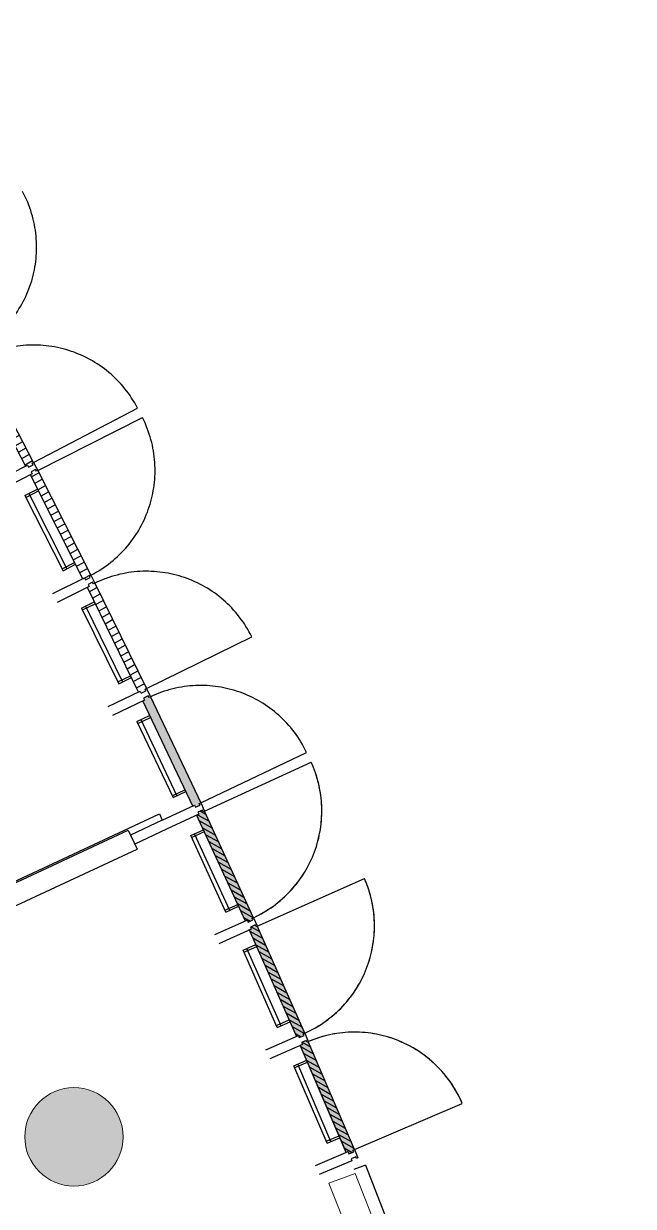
# Model space of a CAD drawing. Header units: centimetres. Extents: x 139057 to 200038, y 34824 to 80516.
# Drawn here: x 177107 to 177541, y 55299 to 56141 of the extents above; entities that cross this region are included whole.
import ezdxf

# ---------------------------------------------------------------- set-up
doc = ezdxf.new("R2010")
doc.units = ezdxf.units.CM
doc.header["$LTSCALE"] = 100
doc.linetypes.add('TR2010', pattern=[3, 2, -1])
for name, color, linetype in [('0.05', 57, 'Continuous'), ('0.10', 8, 'Continuous'), ('0.10 Intonaco', 8, 'Continuous'), ('0.20 Vetrate', 3, 'Continuous'), ('A-FACCIATA', 8, 'Continuous'), ('A-FACCIATA MONTANTI', 13, 'Continuous'), ('A-LAND-PLANT', 1, 'Continuous'), ('A-MCLS3-15', 50, 'Continuous'), ('A-SE', 252, 'Continuous')]:
    doc.layers.add(name, color=color, linetype=linetype)
doc.layers.add('410_STRUTTURE_001-AM_0', color=7, linetype='Continuous', lineweight=0)
doc.layers.add('430_TAVOLATI_001-AM_0', color=3, linetype='Continuous', lineweight=0)
pattern_1 = [(150.66, (4104738.345, -384253.9906), (-1.5557219065, -2.7677345158), [])]
pattern_2 = [(28.66, (-14667737.7346, -36660917.304), (-2.43642396597, 4.4576045426), [])]

msp = doc.modelspace()

# ---------------------------------------------------------------- hatches: boundary and pattern name
at = {"layer": '0.05', "ltscale": 50}
h = msp.add_hatch(dxfattribs=at)
h.set_pattern_fill('ANSI31', color=256, scale=1.6, angle=343.66, style=0)
h.set_pattern_definition([(28.66, (173723.226, 66927.636), (-2.436424, 4.4576045), [])])
h.paths.add_polyline_path([(177075.15, 55902.49), (177074.18, 55901.98), (177073.56, 55903.15), (177070.34, 55901.43), (177071.1, 55900), (177069.81, 55899.32), (177108.16, 55825.96), (177109.46, 55826.63), (177110.2, 55825.19), (177113.45, 55826.86), (177112.84, 55828.03), (177113.81, 55828.53)])
h = msp.add_hatch(dxfattribs=at)
h.set_pattern_fill('ANSI31', color=256, scale=1.6, angle=343.66, style=0)
h.set_pattern_definition(pattern_2)
h.paths.add_polyline_path([(177116.79, 55822.75), (177116.79, 55822.75), (177115.82, 55822.25), (177115.21, 55823.43), (177111.97, 55821.76), (177112.71, 55820.32), (177111.41, 55819.65), (177148.81, 55745.79), (177150.12, 55746.44), (177150.84, 55744.99), (177154.11, 55746.62), (177153.52, 55747.8), (177154.5, 55748.29)])
h = msp.add_hatch(dxfattribs=at)
h.set_pattern_fill('ANSI31', color=256, scale=1.6, angle=343.66, style=0)
h.set_pattern_definition(pattern_2)
h.paths.add_polyline_path([(177157.39, 55742.47), (177156.42, 55741.98), (177155.83, 55743.16), (177152.56, 55741.54), (177153.28, 55740.09), (177151.98, 55739.44), (177188.42, 55665.1), (177189.73, 55665.73), (177190.43, 55664.27), (177193.72, 55665.86), (177193.15, 55667.05), (177194.13, 55667.52)])
at = {"layer": '0.20 Vetrate'}
for points in [[(177196.96, 55661.67), (177195.97, 55661.19), (177195.4, 55662.38), (177192.11, 55660.8), (177192.81, 55659.34), (177191.5, 55658.71), (177226.97, 55583.9), (177228.3, 55584.52), (177228.98, 55583.05), (177232.29, 55584.59), (177231.73, 55585.79), (177232.72, 55586.25)], [(177235.47, 55580.36), (177234.48, 55579.9), (177233.92, 55581.1), (177230.61, 55579.55), (177231.3, 55578.08), (177229.97, 55577.47), (177264.47, 55502.22), (177265.8, 55502.82), (177266.47, 55501.34), (177269.79, 55502.84), (177269.25, 55504.04), (177270.25, 55504.49)], [(177272.92, 55498.57), (177271.92, 55498.12), (177271.38, 55499.32), (177268.05, 55497.82), (177268.72, 55496.34), (177267.39, 55495.75), (177300.91, 55420.05), (177302.25, 55420.63), (177302.89, 55419.15), (177306.24, 55420.6), (177305.71, 55421.81), (177306.72, 55422.25)], [(177309.31, 55416.29), (177308.31, 55415.85), (177307.78, 55417.06), (177304.43, 55415.61), (177305.08, 55414.12), (177303.74, 55413.54), (177336.28, 55337.42), (177337.62, 55337.98), (177338.25, 55336.49), (177341.62, 55337.9), (177341.1, 55339.12), (177342.11, 55339.54)]]:
    msp.add_hatch(color=5, dxfattribs=at).paths.add_polyline_path(points)
at = {"layer": '410_STRUTTURE_001-AM_0'}
h = msp.add_hatch(color=256, dxfattribs=at)
h.paths.add_polyline_path([(173097.36, 66917.94, 1), (173132.36, 66917.94, 1)])
h.paths.add_polyline_path([(172464.03, 67114.32), (172425.24, 67124.09), (172393.47, 66998.03), (172432.26, 66988.26)])
h.paths.add_polyline_path([(172268.76, 66557.09), (172239.61, 66564.17), (172225.45, 66505.87), (172254.6, 66498.78)])
h.paths.add_polyline_path([(171904.42, 66525.14, 1), (171974.42, 66525.14, 1)])
h.paths.add_polyline_path([(171852.17, 66563.61), (171803.36, 66574.43), (171792.54, 66525.62), (171841.36, 66514.8)])
h.paths.add_polyline_path([(171939.47, 67132.44), (171987.79, 67119.56), (172000.66, 67167.87), (171952.35, 67180.75)])
h.paths.add_polyline_path([(172118.76, 67125.68, 1), (172048.76, 67125.68, 1)])
h.paths.add_polyline_path([(171575.4, 65289.12), (171624.96, 65282.49), (171631.59, 65332.05), (171582.03, 65338.68)])
h.paths.add_polyline_path([(171698.34, 65301.54, 1), (171768.34, 65301.54, 1)])
h.paths.add_polyline_path([(172000.85, 65311.96), (171999.49, 65287), (172079.39, 65282.7), (172080.74, 65307.66)])
h.paths.add_polyline_path([(172504.9, 65260.36, 1), (172469.9, 65260.36, 1)])
h.paths.add_polyline_path([(173206.68, 65219.17, 1), (173276.68, 65219.17, 1)])
h.paths.add_polyline_path([(173189.94, 64670.82, 1), (173259.94, 64670.82, 1)])
h.paths.add_polyline_path([(171897.35, 64618.35), (171927.33, 64617.1), (171929.81, 64677.05), (171899.84, 64678.29)])
h.paths.add_polyline_path([(171707.57, 64680.86, 1), (171637.57, 64680.86, 1)])
h.paths.add_polyline_path([(171506.14, 64661.2), (171555.94, 64656.7), (171560.44, 64706.5), (171510.64, 64711)])
h.paths.add_polyline_path([(171463.9, 64032.08), (171513.86, 64030.03), (171515.91, 64079.99), (171465.96, 64082.04)])
h.paths.add_polyline_path([(171511.7, 63977.08), (171513.74, 64027.04), (171463.78, 64029.08), (171461.74, 63979.12)])
h.paths.add_polyline_path([(171605.55, 64055.93, 1), (171675.55, 64055.93, 1)])
h.paths.add_polyline_path([(171905.94, 64101.37), (171880.96, 64102.36), (171877.69, 64022.42), (171902.67, 64021.44)])
h.paths.add_polyline_path([(173199.59, 64122.31, 1), (173269.59, 64122.31, 1)])
h.paths.add_polyline_path([(173235.58, 63574.89, 1), (173305.58, 63574.89, 1)])
h.paths.add_polyline_path([(172861.35, 63523.02), (172858.65, 63552.9), (172798.89, 63547.48), (172801.6, 63517.6)])
h.paths.add_polyline_path([(172419.06, 63501.44, 1), (172489.06, 63501.44, 1)])
h.paths.add_polyline_path([(171880.44, 63484.64), (171855.46, 63485.68), (171852.03, 63405.75), (171877.01, 63404.72)])
h.paths.add_polyline_path([(171602.63, 63428.01, 1), (171672.63, 63428.01, 1)])
h.paths.add_polyline_path([(171448.52, 63390.7), (171498.52, 63390.5), (171498.71, 63440.5), (171448.71, 63440.7)])
h.paths.add_polyline_path([(171461.02, 62750.1), (171510.98, 62752.08), (171509.01, 62802.04), (171459.05, 62800.06)])
h.paths.add_polyline_path([(171629.13, 62798.43, 1), (171699.13, 62798.43, 1)])
h.paths.add_polyline_path([(171855.47, 62863.54), (171830.51, 62864.96), (171825.83, 62785.1), (171850.79, 62783.68)])
h.paths.add_polyline_path([(172533.45, 62914.12, 1), (172463.45, 62914.12, 1)])
h.paths.add_polyline_path([(172926.57, 62958.35), (172922.47, 62988.07), (172863.03, 62979.86), (172867.13, 62950.14)])
h.paths.add_polyline_path([(173367.85, 63029.83, 1), (173297.85, 63029.83, 1)])
h.paths.add_polyline_path([(173386.24, 62488.39, 1), (173456.24, 62488.39, 1)])
h.paths.add_polyline_path([(172594.12, 62403.89), (172652.48, 62417.8), (172638.57, 62476.17), (172580.21, 62462.26)])
h.paths.add_polyline_path([(171941.76, 62169.42), (171966.3, 62174.16), (171951.22, 62252.73), (171926.68, 62247.98)])
h.paths.add_polyline_path([(171685.3, 62168.54, 1), (171755.3, 62168.54, 1)])
h.paths.add_polyline_path([(171551.44, 62111.48), (171547.29, 62161.31), (171497.46, 62157.15), (171501.62, 62107.32)])
h.paths.add_polyline_path([(171564.33, 61513.08), (171570.67, 61463.48), (171620.27, 61469.82), (171613.93, 61519.41)])
h.paths.add_polyline_path([(171635.86, 61377.34), (171643.11, 61348.23), (171691.62, 61360.31), (171684.37, 61389.42)])
h.paths.add_polyline_path([(171771.36, 61539.72, 1), (171841.36, 61539.72, 1)])
h.paths.add_polyline_path([(172069.21, 61642.9), (172044.67, 61638.15), (172059.75, 61559.58), (172084.29, 61564.33)])
h.paths.add_polyline_path([(171984.32, 61420.39), (172013.77, 61426.09), (172004.27, 61475.18), (171974.82, 61469.48)])
h.paths.add_polyline_path([(172512.5, 61527.43), (172483.04, 61521.73), (172492.54, 61472.64), (172521.99, 61478.34)])
h.paths.add_polyline_path([(172945.84, 61590.26), (172938.88, 61619.45), (172890.24, 61607.86), (172897.2, 61578.67)])
h.paths.add_polyline_path([(173500.56, 61951.83, 1), (173570.56, 61951.83, 1)])
h.paths.add_polyline_path([(173059.65, 61182.92), (173051.1, 61211.68), (173003.17, 61197.43), (173011.72, 61168.67)])
h.paths.add_polyline_path([(172597.97, 61085.68), (172568.51, 61079.98), (172578.01, 61030.89), (172607.46, 61036.59)])
h.paths.add_polyline_path([(172067.68, 60879.1), (172097.14, 60884.79), (172087.64, 60933.88), (172058.19, 60928.18)])
h.paths.add_polyline_path([(171730.99, 60780.44), (171780.23, 60789.13), (171771.54, 60838.37), (171722.3, 60829.68)])
h.paths.add_polyline_path([(171678.8, 60771.24), (171728.04, 60779.92), (171719.35, 60829.16), (171670.11, 60820.48)])
h.paths.add_polyline_path([(171771.47, 60289.02), (171781.96, 60240.13), (171830.84, 60250.62), (171820.36, 60299.51)])
h.paths.add_polyline_path([(171833.78, 60251.25), (171882.67, 60261.73), (171872.18, 60310.62), (171823.29, 60300.14)])
h.paths.add_polyline_path([(172186.65, 60419.6), (172157.2, 60413.9), (172166.7, 60364.81), (172196.15, 60370.51)])
h.paths.add_polyline_path([(172673.14, 60539.2), (172702.6, 60544.9), (172693.1, 60593.99), (172663.65, 60588.29)])
h.paths.add_polyline_path([(173205.4, 60730.58), (173195.63, 60758.94), (173148.36, 60742.66), (173158.13, 60714.3)])
h.paths.add_polyline_path([(173311.75, 60296.96), (173358.22, 60315.43), (173347.14, 60343.31), (173300.67, 60324.84)])
h.paths.add_polyline_path([(172771.85, 60186.98), (172742.4, 60181.28), (172751.89, 60132.19), (172781.35, 60137.89)])
h.paths.add_polyline_path([(172312.36, 59877.56), (172282.91, 59871.86), (172292.4, 59822.77), (172321.88, 59828.47)])
h.paths.add_polyline_path([(173368.34, 59347.78), (173346.19, 59403.54), (173290.42, 59381.4), (173312.57, 59325.62)])
h.paths.add_polyline_path([(174210.89, 59878.92, 1), (174280.89, 59878.92, 1)])
h.paths.add_polyline_path([(174066.11, 60383.73, 1), (173996.11, 60383.73, 1)])
h.paths.add_polyline_path([(173620.86, 58923.47, 1), (173550.86, 58923.47, 1)])
h.paths.add_polyline_path([(173884.86, 58386.58, 1), (173814.86, 58386.58, 1)])
h.paths.add_polyline_path([(174449.68, 59385.02, 1), (174519.68, 59385.02, 1)])
h.paths.add_polyline_path([(174781.94, 58903.16, 1), (174711.94, 58903.16, 1)])
h.paths.add_polyline_path([(175067.05, 58434.46, 1), (174997.05, 58434.46, 1)])
h.paths.add_polyline_path([(175304.37, 57980.02, 1), (175374.37, 57980.02, 1)])
h.paths.add_polyline_path([(175703.17, 57540.87, 1), (175633.17, 57540.87, 1)])
h.paths.add_polyline_path([(175196.31, 56374.7, 1), (175126.31, 56374.7, 1)])
h.paths.add_polyline_path([(176052.7, 57118.03, 1), (175982.7, 57118.03, 1)])
h.paths.add_polyline_path([(176488.74, 56567.52, 1), (176418.74, 56567.52, 1)])
h.paths.add_polyline_path([(176794.78, 55975.9, 1), (176864.78, 55975.9, 1)])
h.paths.add_polyline_path([(175491.63, 55908.34, 1), (175561.63, 55908.34, 1)])
h.paths.add_polyline_path([(177107.53, 55348.52, 1), (177177.53, 55348.52, 1)])
h.paths.add_polyline_path([(177367.67, 55079.58), (177360.98, 55098.42), (177342.13, 55091.73), (177348.83, 55072.88)])
h.paths.add_polyline_path([(177392.95, 55032.33), (177376.21, 55079.45), (177347.94, 55069.41), (177364.68, 55022.29)])
h.paths.add_polyline_path([(177483.46, 54775.83), (177493.5, 54747.56), (177540.62, 54764.3), (177530.58, 54792.57)])
at = {"layer": 'A-SE'}
h = msp.add_hatch(dxfattribs=at)
h.set_pattern_fill('ANSI31', color=256, angle=105.66, style=0)
h.set_pattern_definition(pattern_1)
h.paths.add_polyline_path([(177235.47, 55580.36), (177234.48, 55579.9), (177233.92, 55581.1), (177230.61, 55579.55), (177231.3, 55578.08), (177229.97, 55577.47), (177264.47, 55502.22), (177265.8, 55502.82), (177266.47, 55501.34), (177269.79, 55502.84), (177269.25, 55504.04), (177270.25, 55504.49)])
h = msp.add_hatch(dxfattribs=at)
h.set_pattern_fill('ANSI31', color=256, angle=105.66, style=0)
h.set_pattern_definition(pattern_1)
h.paths.add_polyline_path([(177272.92, 55498.57), (177271.92, 55498.12), (177271.38, 55499.32), (177268.05, 55497.82), (177268.72, 55496.34), (177267.39, 55495.75), (177300.91, 55420.05), (177302.25, 55420.63), (177302.89, 55419.15), (177306.24, 55420.6), (177305.71, 55421.81), (177306.72, 55422.25)])
h = msp.add_hatch(dxfattribs=at)
h.set_pattern_fill('ANSI31', color=256, angle=105.66, style=0)
h.set_pattern_definition(pattern_1)
h.paths.add_polyline_path([(177309.31, 55416.29), (177308.31, 55415.85), (177307.78, 55417.06), (177304.43, 55415.61), (177305.08, 55414.12), (177303.74, 55413.54), (177336.28, 55337.42), (177337.62, 55337.98), (177338.25, 55336.49), (177341.62, 55337.9), (177341.1, 55339.12), (177342.11, 55339.54)])

# ---------------------------------------------------------------- linework, layer by layer
at = {"layer": '0.10'}
for p, q in [((177108.32, 55825.66, 0), (177069.65, 55899.63, 0)), ((177113.81, 55828.53, 0), (177075.15, 55902.5, 0)), ((177116.79, 55822.75, 0), (177154.5, 55748.29, 0)), ((177111.26, 55819.95, 0), (177148.96, 55745.49, 0)), ((177151.83, 55739.75, 0), (177188.56, 55664.8, 0)), ((177157.39, 55742.48, 0), (177194.13, 55667.52, 0)), ((177196.95, 55661.67, 0), (177232.72, 55586.25, 0)), ((177191.35, 55659.02, 0), (177227.11, 55583.61, 0)), ((177264.61, 55501.91, 0), (177229.83, 55577.78, 0)), ((177270.25, 55504.49, 0), (177235.47, 55580.36, 0)), ((177301.05, 55419.74, 0), (177267.25, 55496.06, 0)), ((177306.72, 55422.25, 0), (177272.92, 55498.57, 0)), ((177336.28, 55337.42, 0), (177303.61, 55413.85, 0)), ((177342.11, 55339.54, 0), (177309.31, 55416.29, 0))]:
    msp.add_line(p, q, dxfattribs=at)
at = {"layer": '0.10 Intonaco'}
for p, q in [((176421.97, 55213.99, 0), (177203.31, 55578.34, 0)), ((177203.31, 55578.34, 0), (177205.41, 55573.85, 0))]:
    msp.add_line(p, q, dxfattribs=at)
at = {"layer": '0.20 Vetrate', "color": 57, "linetype": 'TR2010'}
for p, q in [((177113.81, 55828.53, 0), (177187.78, 55867.2, 0)), ((177116.79, 55822.75, 0), (177191.25, 55860.46, 0)), ((177194.13, 55667.54, 0), (177269.07, 55704.27, 0)), ((177232.71, 55586.27, 0), (177308.12, 55622.03, 0)), ((177235.47, 55580.35, 0), (177311.34, 55615.14, 0)), ((177272.92, 55498.56, 0), (177349.24, 55532.35, 0)), ((177342.11, 55339.54, 0), (177418.86, 55372.35, 0))]:
    msp.add_line(p, q, dxfattribs=at)
at = {"layer": '0.20 Vetrate', "color": 57}
for p, q in [((177107.64, 55804.97, 0), (177116.56, 55809.49, 0)), ((177107.64, 55804.97, 0), (177134.74, 55751.44, 0)), ((177108.31, 55803.63, 0), (177117.23, 55808.15, 0)), ((177110.31, 55806.32, 0), (177137.42, 55752.8, 0)), ((177134.06, 55752.78, 0), (177142.99, 55757.3, 0)), ((177134.74, 55751.44, 0), (177143.66, 55755.96, 0)), ((177148.01, 55724.81, 0), (177156.99, 55729.21, 0)), ((177148.01, 55724.81, 0), (177174.42, 55670.93, 0)), ((177148.67, 55723.46, 0), (177157.65, 55727.86, 0)), ((177150.7, 55726.13, 0), (177177.11, 55672.25, 0)), ((177173.76, 55672.28, 0), (177182.74, 55676.68, 0)), ((177174.42, 55670.93, 0), (177183.4, 55675.34, 0)), ((177187.34, 55644.13, 0), (177196.38, 55648.42, 0)), ((177187.99, 55642.78, 0), (177197.02, 55647.06, 0)), ((177190.05, 55645.42, 0), (177215.76, 55591.21, 0)), ((177187.34, 55644.13, 0), (177213.05, 55589.92, 0)), ((177212.41, 55591.28, 0), (177221.45, 55595.56, 0)), ((177213.05, 55589.92, 0), (177222.09, 55594.21, 0)), ((177225.63, 55562.95, 0), (177234.72, 55567.11, 0)), ((177250.63, 55508.41, 0), (177225.63, 55562.95, 0)), ((177226.26, 55561.58, 0), (177235.35, 55565.75, 0)), ((177253.36, 55509.66, 0), (177228.36, 55564.2, 0)), ((177250.01, 55509.77, 0), (177259.1, 55513.94, 0)), ((177250.63, 55508.41, 0), (177259.72, 55512.57, 0)), ((177262.86, 55481.28, 0), (177272, 55485.33, 0)), ((177287.15, 55426.42, 0), (177262.86, 55481.28, 0)), ((177263.47, 55479.91, 0), (177272.61, 55483.96, 0)), ((177289.9, 55427.63, 0), (177265.6, 55482.49, 0)), ((177286.55, 55427.79, 0), (177295.69, 55431.84, 0)), ((177287.15, 55426.42, 0), (177296.3, 55430.47, 0)), ((177299.02, 55399.13, 0), (177308.22, 55403.06, 0)), ((177299.61, 55397.76, 0), (177308.81, 55401.69, 0)), ((177322.61, 55343.96, 0), (177299.02, 55399.13, 0)), ((177325.36, 55345.14, 0), (177301.78, 55400.31, 0)), ((177322.02, 55345.34, 0), (177331.21, 55349.27, 0)), ((177322.61, 55343.96, 0), (177331.8, 55347.89, 0))]:
    msp.add_line(p, q, dxfattribs=at)
at = {"layer": '0.20 Vetrate', "elevation": 0}
for points in [[(177087, 55815.07), (177109.46, 55826.63), (177110.2, 55825.19), (177113.45, 55826.86), (177112.84, 55828.03), (177113.81, 55828.53), (177116.79, 55822.75), (177115.82, 55822.25), (177115.21, 55823.43), (177111.97, 55821.76), (177112.71, 55820.32), (177090.25, 55808.76)], [(177127.51, 55735.18), (177150.12, 55746.44), (177150.84, 55744.99), (177154.11, 55746.62), (177153.52, 55747.8), (177154.5, 55748.29), (177157.39, 55742.47), (177156.42, 55741.98), (177155.83, 55743.16), (177152.56, 55741.54), (177153.28, 55740.09), (177130.68, 55728.82)], [(177166.98, 55654.76), (177189.73, 55665.73), (177190.43, 55664.27), (177193.72, 55665.86), (177193.15, 55667.05), (177194.13, 55667.52), (177196.96, 55661.67), (177195.97, 55661.19), (177195.4, 55662.38), (177192.11, 55660.8), (177192.81, 55659.34), (177170.06, 55648.37)], [(177205.41, 55573.85), (177228.3, 55584.52), (177228.98, 55583.05), (177232.29, 55584.59), (177231.73, 55585.79), (177232.72, 55586.25), (177235.47, 55580.36), (177234.48, 55579.9), (177233.92, 55581.1), (177230.61, 55579.55), (177231.3, 55578.08), (177208.41, 55567.41)], [(177242.77, 55492.44), (177265.8, 55502.82), (177266.47, 55501.34), (177269.79, 55502.84), (177269.25, 55504.04), (177270.25, 55504.49), (177272.92, 55498.57), (177271.92, 55498.12), (177271.38, 55499.32), (177268.05, 55497.82), (177268.72, 55496.34), (177245.69, 55485.97)], [(177279.09, 55410.55), (177302.25, 55420.63), (177302.89, 55419.15), (177306.24, 55420.6), (177305.71, 55421.81), (177306.72, 55422.25), (177309.31, 55416.29), (177308.31, 55415.85), (177307.78, 55417.06), (177304.43, 55415.61), (177305.08, 55414.12), (177281.92, 55404.04)], [(177314.33, 55328.21), (177337.62, 55337.98), (177338.25, 55336.49), (177341.62, 55337.9), (177341.1, 55339.12), (177342.11, 55339.54), (177344.63, 55333.55), (177343.62, 55333.13), (177343.11, 55334.34), (177339.74, 55332.93), (177340.37, 55331.44), (177317.08, 55321.66)]]:
    msp.add_lwpolyline(points, dxfattribs=at)
at = {"layer": '0.20 Vetrate', "color": 57, "linetype": 'TR2010'}
for centre, start, end in [((177032.48, 55981.7, 0), 298.34233, 28.34233), ((177113.81, 55828.53, 0), 27.59959, 117.59959), ((177116.79, 55822.75, 0), 296.85686, 26.85686), ((177194.13, 55667.54, 0), 26.11415, 116.11415), ((177232.71, 55586.27, 0), 25.37143, 115.37143), ((177235.47, 55580.35, 0), 294.6285, 24.6285), ((177272.92, 55498.56, 0), 293.88578, 23.88578), ((177342.11, 55339.54, 0), 23.14308, 113.14308)]:
    msp.add_arc(centre, 83.46, start, end, dxfattribs=at)
at = {"layer": '410_STRUTTURE_001-AM_0'}
msp.add_circle((177142.53, 55348.52, 0), 35, dxfattribs=at)
msp.add_circle((177142.53, 55348.52, 0), 35, dxfattribs=at)
at = {"layer": '430_TAVOLATI_001-AM_0'}
for p, q in [((177342.63, 55322.5, 0), (177323.84, 55315.64, 0)), ((177342.63, 55322.5, 0), (177429.59, 55101.57, 0)), ((177323.84, 55315.64, 0), (177403.41, 55113.49, 0))]:
    msp.add_line(p, q, dxfattribs=at)
at = {"layer": 'A-FACCIATA'}
for p, q in [((177272.92, 55498.56, 0), (177349.24, 55532.35, 0)), ((177342.11, 55339.54, 0), (177418.86, 55372.35, 0))]:
    msp.add_line(p, q, dxfattribs=at)
for centre, start, end in [((177235.47, 55580.35, 0), 294.6285, 24.6285), ((177272.92, 55498.56, 0), 293.88578, 23.88578), ((177342.11, 55339.54, 0), 23.14308, 113.14308)]:
    msp.add_arc(centre, 83.46, start, end, dxfattribs=at)
at = {"layer": 'A-FACCIATA MONTANTI'}
for p, q in [((177205.41, 55573.85, 0), (177182.74, 55563.28, 0)), ((177182.74, 55563.28, 0), (177185.74, 55556.84, 0)), ((177208.41, 55567.41, 0), (177185.74, 55556.84, 0))]:
    msp.add_line(p, q, dxfattribs=at)
at = {"layer": 'A-FACCIATA MONTANTI', "elevation": 0}
for points in [[(177205.41, 55573.85), (177228.3, 55584.52), (177228.98, 55583.05), (177232.29, 55584.59), (177231.73, 55585.79), (177232.72, 55586.25), (177235.47, 55580.36), (177234.48, 55579.9), (177233.92, 55581.1), (177230.61, 55579.55), (177231.3, 55578.08), (177208.41, 55567.41)], [(177242.77, 55492.44), (177265.8, 55502.82), (177266.47, 55501.34), (177269.79, 55502.84), (177269.25, 55504.04), (177270.25, 55504.49), (177272.92, 55498.57), (177271.92, 55498.12), (177271.38, 55499.32), (177268.05, 55497.82), (177268.72, 55496.34), (177245.69, 55485.97)], [(177279.09, 55410.55), (177302.25, 55420.63), (177302.89, 55419.15), (177306.24, 55420.6), (177305.71, 55421.81), (177306.72, 55422.25), (177309.31, 55416.29), (177308.31, 55415.85), (177307.78, 55417.06), (177304.43, 55415.61), (177305.08, 55414.12), (177281.92, 55404.04)], [(177314.33, 55328.21), (177337.62, 55337.98), (177338.25, 55336.49), (177341.62, 55337.9), (177341.1, 55339.12), (177342.11, 55339.54), (177344.63, 55333.55), (177343.62, 55333.13), (177343.11, 55334.34), (177339.74, 55332.93), (177340.37, 55331.44), (177317.08, 55321.66)]]:
    msp.add_lwpolyline(points, dxfattribs=at)
at = {"layer": 'A-LAND-PLANT'}
for q in [(177341.69, 55325.17, 0), (177438.01, 55104.57, 0)]:
    msp.add_line((177349.9, 55328.41, 0), q, dxfattribs=at)
at = {"layer": 'A-MCLS3-15', "color": 3}
for p, q in [((176421.43, 55212.64, 0), (177181.07, 55566.86, 0)), ((177181.07, 55566.86, 0), (177187.41, 55553.27, 0)), ((176426.54, 55198.47, 0), (177187.41, 55553.27, 0))]:
    msp.add_line(p, q, dxfattribs=at)
at = {"layer": 'A-SE'}
for p, q in [((177264.61, 55501.91, 0), (177229.83, 55577.78, 0)), ((177270.25, 55504.49, 0), (177235.47, 55580.36, 0)), ((177225.63, 55562.95, 0), (177234.72, 55567.11, 0)), ((177250.63, 55508.41, 0), (177225.63, 55562.95, 0)), ((177226.26, 55561.58, 0), (177235.35, 55565.75, 0)), ((177253.36, 55509.66, 0), (177228.36, 55564.2, 0)), ((177250.01, 55509.77, 0), (177259.1, 55513.94, 0)), ((177250.63, 55508.41, 0), (177259.72, 55512.57, 0)), ((177301.05, 55419.74, 0), (177267.25, 55496.06, 0)), ((177306.72, 55422.25, 0), (177272.92, 55498.57, 0)), ((177262.86, 55481.28, 0), (177272, 55485.33, 0)), ((177287.15, 55426.42, 0), (177262.86, 55481.28, 0)), ((177263.47, 55479.91, 0), (177272.61, 55483.96, 0)), ((177289.9, 55427.63, 0), (177265.6, 55482.49, 0)), ((177286.55, 55427.79, 0), (177295.69, 55431.84, 0)), ((177287.15, 55426.42, 0), (177296.3, 55430.47, 0)), ((177336.41, 55337.11, 0), (177303.61, 55413.85, 0)), ((177342.11, 55339.54, 0), (177309.31, 55416.29, 0)), ((177299.02, 55399.13, 0), (177308.22, 55403.06, 0)), ((177299.61, 55397.76, 0), (177308.81, 55401.69, 0)), ((177322.61, 55343.96, 0), (177299.02, 55399.13, 0)), ((177325.36, 55345.14, 0), (177301.78, 55400.31, 0)), ((177322.02, 55345.34, 0), (177331.21, 55349.27, 0)), ((177322.61, 55343.96, 0), (177331.8, 55347.89, 0))]:
    msp.add_line(p, q, dxfattribs=at)

doc.saveas('drawing.dxf')
